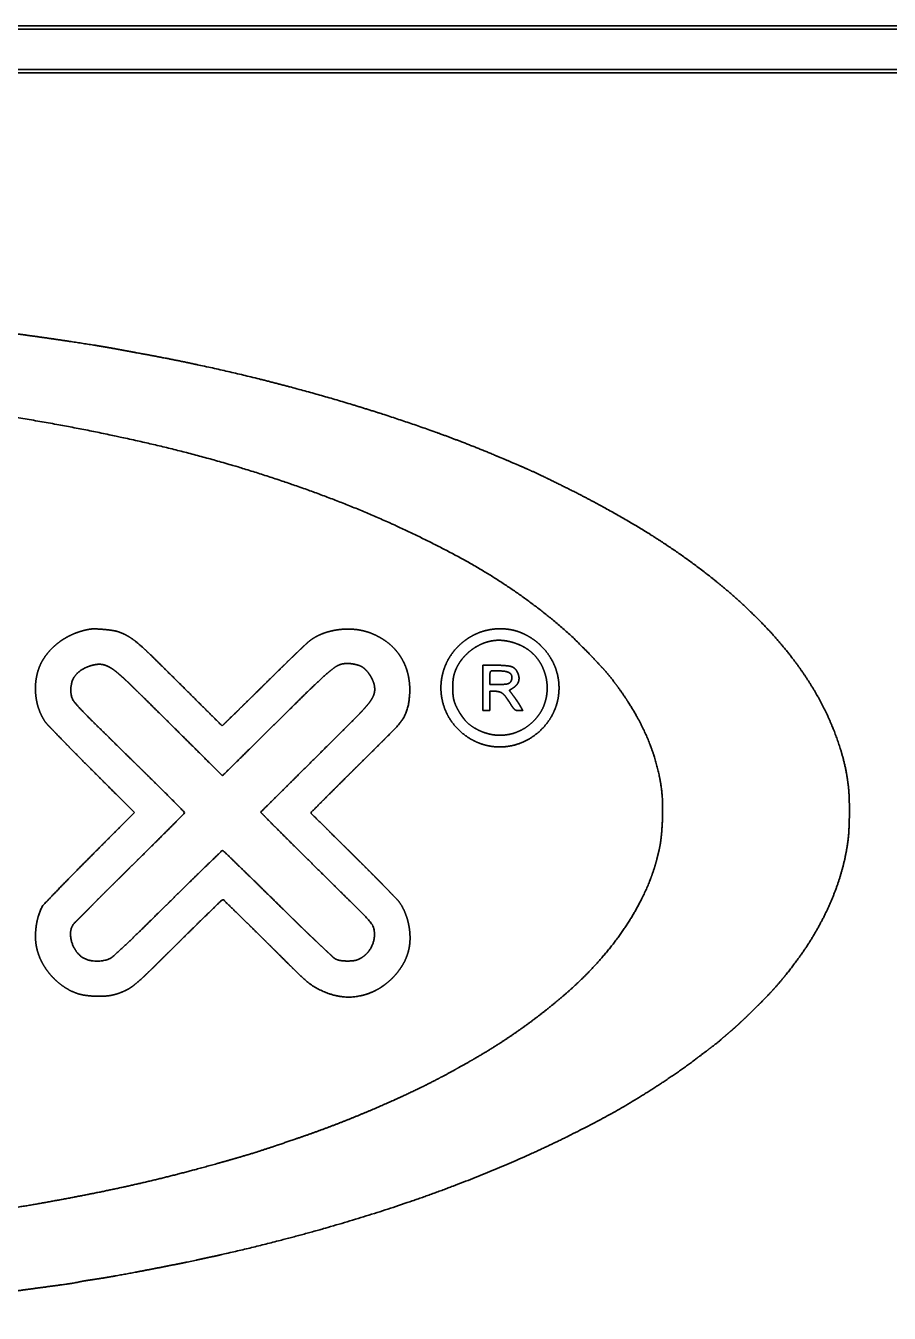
# Model space of a CAD drawing. Extents: x 6327 to 10269, y -393 to 3204.
# Drawn here: x 8829.9 to 8894.1, y 1992.8 to 2088.5 of the extents above; entities that cross this region are included whole.
import ezdxf

# ---------------------------------------------------------------- set-up
doc = ezdxf.new("R2010")
doc.units = 0
doc.header["$LTSCALE"] = 5
doc.layers.add('1', color=7, linetype='CONTINUOUS', true_color=0xffffff)

msp = doc.modelspace()

# ---------------------------------------------------------------- linework, layer by layer
at = {"layer": '1', "color": 7, "linetype": 'Continuous', "lineweight": 35}
for p, q in [((8567.073, 2088.526), (9039.073, 2088.526)), ((8431.073, 2088.276), (9175.073, 2088.276)), ((8567.073, 2085.276), (9039.073, 2085.276)), ((9036.573, 2085.026), (8569.573, 2085.026))]:
    msp.add_line(p, q, dxfattribs=at)
for points, weights, knots in [([(8812.09, 2067.1), (8813.298, 2067.045), (8814.506, 2066.981), (8816.755, 2066.85), (8817.796, 2066.779), (8819.892, 2066.615), (8820.947, 2066.523), (8823.256, 2066.299), (8824.51, 2066.17), (8826.642, 2065.939), (8827.52, 2065.834), (8829.443, 2065.582), (8830.489, 2065.439), (8832.553, 2065.141), (8833.572, 2064.988), (8835.375, 2064.705), (8836.158, 2064.57), (8837.07, 2064.401), (8837.201, 2064.376), (8837.481, 2064.325), (8837.63, 2064.297), (8837.922, 2064.243), (8838.066, 2064.217), (8838.322, 2064.17), (8838.435, 2064.149), (8840.891, 2063.701), (8843.221, 2063.214), (8847.878, 2062.115), (8850.203, 2061.504), (8854.743, 2060.19), (8856.955, 2059.487), (8861.164, 2058.03), (8863.154, 2057.267), (8865.623, 2056.224), (8866.128, 2056.009), (8866.954, 2055.653), (8867.275, 2055.511), (8867.912, 2055.219), (8868.228, 2055.07), (8869.03, 2054.68), (8869.516, 2054.441), (8871.833, 2053.295), (8873.626, 2052.317), (8876.967, 2050.317), (8878.503, 2049.283), (8881.327, 2047.154), (8882.61, 2046.061), (8884.945, 2043.823), (8885.978, 2042.67), (8887.479, 2040.713), (8887.994, 2039.954), (8888.923, 2038.397), (8889.333, 2037.6), (8890.036, 2035.996), (8890.326, 2035.193), (8890.784, 2033.611), (8890.942, 2032.834), (8891.072, 2031.736), (8891.096, 2031.425), (8891.119, 2030.709), (8891.123, 2030.305), (8891.117, 2029.499), (8891.105, 2029.098), (8891.071, 2028.396), (8891.043, 2028.096), (8890.871, 2026.885), (8890.665, 2025.987), (8890.385, 2025.109), (8890.094, 2024.195), (8889.735, 2023.305), (8888.864, 2021.533), (8888.354, 2020.656), (8887.176, 2018.922), (8886.517, 2018.062), (8885.573, 2016.968), (8885.329, 2016.7), (8884.748, 2016.095), (8884.413, 2015.756), (8883.736, 2015.086), (8883.394, 2014.755), (8882.783, 2014.18), (8882.513, 2013.938), (8882.154, 2013.635), (8882.072, 2013.565), (8881.918, 2013.434), (8881.847, 2013.373), (8881.714, 2013.259), (8881.653, 2013.206), (8881.58, 2013.143), (8881.569, 2013.132), (8881.513, 2013.068), (8881.463, 2013.021), (8881.408, 2012.979), (8881.035, 2012.695), (8880.662, 2012.411), (8879.939, 2011.864), (8879.59, 2011.601), (8879.028, 2011.18), (8878.813, 2011.025), (8876.436, 2009.357), (8874.181, 2007.988), (8869.225, 2005.414), (8866.548, 2004.183), (8860.832, 2001.876), (8857.798, 2000.803), (8851.422, 1998.86), (8848.09, 1997.972), (8843.895, 1997.014), (8843.059, 1996.831), (8841.264, 1996.458), (8840.305, 1996.266), (8838.438, 1995.903), (8837.53, 1995.733), (8835.97, 1995.451), (8835.317, 1995.345), (8834.59, 1995.239), (8834.516, 1995.228), (8834.371, 1995.206), (8834.3, 1995.194), (8834.167, 1995.172), (8834.106, 1995.161), (8834.011, 1995.144), (8833.977, 1995.137), (8833.646, 1995.059), (8833.345, 1995.004), (8832.007, 1994.819), (8830.97, 1994.679), (8828.911, 1994.405), (8827.887, 1994.272), (8826.173, 1994.058), (8825.482, 1993.98), (8824.653, 1993.896), (8824.516, 1993.883), (8824.197, 1993.85), (8824.014, 1993.832), (8823.637, 1993.793), (8823.442, 1993.773), (8823.07, 1993.735), (8822.893, 1993.717), (8820.329, 1993.453), (8817.938, 1993.263), (8812.916, 1992.981), (8810.286, 1992.88), (8804.965, 1992.77), (8802.275, 1992.762), (8799.584, 1992.8)], [0.500004854728, 0.499998381757, 0.499998381757, 0.499989231422, 0.499989231422, 0.499989876519, 0.499989876519, 0.499999538068, 0.499999538068, 0.499984776375, 0.499984776375, 0.499997847691, 0.499997847691, 0.499997856334, 0.499997856334, 0.499972719132, 0.499972719132, 0.500004822461, 0.500004822461, 0.500004839728, 0.500004839728, 0.500004839527, 0.500004839527, 0.500004792303, 0.500004792303, 0.499894670239, 0.499894670239, 0.499900903167, 0.499900903167, 0.499894498801, 0.499894498801, 0.499821130516, 0.499821130516, 0.500003089963, 0.500003089963, 0.499982389917, 0.499982389917, 0.499982032487, 0.499982032487, 0.500002986531, 0.500002986531, 0.499740154031, 0.499740154031, 0.499528220771, 0.499528220771, 0.499424204836, 0.499424204836, 0.499040330754, 0.499040330754, 0.499438421617, 0.499438421617, 0.499354067583, 0.499354067583, 0.499290310766, 0.499290310766, 0.498889922905, 0.498889922905, 0.499696225712, 0.499696225712, 0.499937230809, 0.499937230809, 0.499937686548, 0.499937686548, 0.499645413752, 0.499645413752, 0.498836265197, 0.498836265197, 0.500004854728, 0.499088895039, 0.499088895039, 0.499193085116, 0.499193085116, 0.499455027953, 0.499455027953, 0.499881333906, 0.499881333906, 0.499979983638, 0.499979983638, 0.499979983638, 0.499979983638, 0.499881025263, 0.499881025263, 0.500004105655, 0.500004105655, 0.500003188342, 0.500003188342, 0.500004563445, 0.500004563445, 0.499248445103, 0.499248445103, 0.49836691401, 0.49836691401, 0.500004854728, 0.500004659605, 0.500004659605, 0.500002658564, 0.500002658564, 0.499968072944, 0.499968072944, 0.499269239031, 0.499269239031, 0.499625597476, 0.499625597476, 0.499684505973, 0.499684505973, 0.499793123287, 0.499793123287, 0.499988763248, 0.499988763248, 0.49999760793, 0.49999760793, 0.499997726135, 0.499997726135, 0.499954895554, 0.499954895554, 0.500000232922, 0.500000232922, 0.499999481438, 0.499999481438, 0.500000066449, 0.500000066449, 0.499881533411, 0.499881533411, 0.499633908289, 0.499633908289, 0.500004085737, 0.500004085737, 0.500002296259, 0.500002296259, 0.499980138124, 0.499980138124, 0.500004813061, 0.500004813061, 0.500004847095, 0.500004847095, 0.500004847237, 0.500004847237, 0.500004841661, 0.500004841661, 0.499914213559, 0.499914213559, 0.499952761226, 0.499952761226, 0.499954525558, 0.499954525558, 0.500004854728], [0, 0, 0, 0, 0.018468, 0.018468, 0.034396, 0.034396, 0.050568, 0.050568, 0.069816, 0.069816, 0.083313, 0.083313, 0.099426, 0.099426, 0.115152, 0.115152, 0.127286, 0.127286, 0.129319, 0.129319, 0.131629, 0.131629, 0.133856, 0.133856, 0.13561, 0.13561, 0.171948, 0.171948, 0.208633, 0.208633, 0.244049, 0.244049, 0.276563, 0.276563, 0.284925, 0.284925, 0.290277, 0.290277, 0.295607, 0.295607, 0.303872, 0.303872, 0.335002, 0.335002, 0.363195, 0.363195, 0.388823, 0.388823, 0.412331, 0.412331, 0.426239, 0.426239, 0.439812, 0.439812, 0.452723, 0.452723, 0.464689, 0.464689, 0.469397, 0.469397, 0.47549, 0.47549, 0.48154, 0.48154, 0.486081, 0.486081, 0.499928, 0.499928, 0.499928, 0.514319, 0.514319, 0.529514, 0.529514, 0.545708, 0.545708, 0.55113, 0.55113, 0.558254, 0.558254, 0.565376, 0.565376, 0.570793, 0.570793, 0.572403, 0.572403, 0.573812, 0.573812, 0.575017, 0.575017, 0.575252, 0.575252, 0.576277, 0.576277, 0.576277, 0.583257, 0.583257, 0.58976, 0.58976, 0.593707, 0.593707, 0.632898, 0.632898, 0.676635, 0.676635, 0.724371, 0.724371, 0.775497, 0.775497, 0.788182, 0.788182, 0.802681, 0.802681, 0.816384, 0.816384, 0.826185, 0.826185, 0.827286, 0.827286, 0.828358, 0.828358, 0.829279, 0.829279, 0.829792, 0.829792, 0.834319, 0.834319, 0.849809, 0.849809, 0.865091, 0.865091, 0.875393, 0.875393, 0.87743, 0.87743, 0.88015, 0.88015, 0.883047, 0.883047, 0.885687, 0.885687, 0.921207, 0.921207, 0.960168, 0.960168, 1, 1, 1, 1]), ([(8796.554, 2061.297), (8795.142, 2061.24), (8793.73, 2061.167), (8790.95, 2060.993), (8789.581, 2060.891), (8786.882, 2060.657), (8785.552, 2060.526), (8782.927, 2060.233), (8781.632, 2060.071), (8777.221, 2059.461), (8774.116, 2058.934), (8768.124, 2057.729), (8765.241, 2057.039), (8759.72, 2055.501), (8757.084, 2054.654), (8752.076, 2052.827), (8749.714, 2051.83), (8746.061, 2050.073), (8744.739, 2049.382), (8742.252, 2047.976), (8741.093, 2047.254), (8738.921, 2045.767), (8737.911, 2045.004), (8736.021, 2043.433), (8735.148, 2042.622), (8733.591, 2041.003), (8732.907, 2040.2), (8731.689, 2038.583), (8731.166, 2037.765), (8730.709, 2036.908), (8730.28, 2036.106), (8729.919, 2035.271), (8729.629, 2034.408), (8729.349, 2033.576), (8729.147, 2032.722), (8728.976, 2031.507), (8728.945, 2031.159), (8728.918, 2030.406), (8728.917, 2030.002), (8728.941, 2029.198), (8728.967, 2028.797), (8729.039, 2028.059), (8729.091, 2027.723), (8729.296, 2026.744), (8729.475, 2026.109), (8729.928, 2024.836), (8730.198, 2024.2), (8730.821, 2022.939), (8731.174, 2022.317), (8731.958, 2021.101), (8732.387, 2020.508), (8734.171, 2018.297), (8735.671, 2016.815), (8737.329, 2015.511), (8739.236, 2014.01), (8741.248, 2012.655), (8745.772, 2010.072), (8748.272, 2008.85), (8753.771, 2006.587), (8756.747, 2005.513), (8760.419, 2004.365), (8761.075, 2004.172), (8762.575, 2003.758), (8763.417, 2003.533), (8765.15, 2003.084), (8766.041, 2002.862), (8767.745, 2002.45), (8768.559, 2002.263), (8772.886, 2001.315), (8776.425, 2000.687), (8783.752, 1999.69), (8787.533, 1999.305), (8795.211, 1998.787), (8799.105, 1998.654), (8806.881, 1998.646), (8810.759, 1998.773), (8815.706, 1999.101), (8816.781, 1999.185), (8819.043, 1999.387), (8820.23, 1999.504), (8822.562, 1999.753), (8823.707, 1999.886), (8825.792, 2000.145), (8826.731, 2000.277), (8827.822, 2000.447), (8827.976, 2000.471), (8828.289, 2000.519), (8828.448, 2000.544), (8828.75, 2000.59), (8828.892, 2000.612), (8829.13, 2000.648), (8829.225, 2000.663), (8829.401, 2000.689), (8829.483, 2000.702), (8829.658, 2000.729), (8829.751, 2000.744), (8829.936, 2000.774), (8830.027, 2000.789), (8830.19, 2000.816), (8830.263, 2000.828), (8831.8, 2001.096), (8833.262, 2001.368), (8836.026, 2001.916), (8837.327, 2002.196), (8839.896, 2002.794), (8841.164, 2003.111), (8843.792, 2003.816), (8845.152, 2004.2), (8846.8, 2004.69), (8847.092, 2004.781), (8847.891, 2005.046), (8848.399, 2005.215), (8849.43, 2005.564), (8849.953, 2005.742), (8850.861, 2006.056), (8851.246, 2006.193), (8852.465, 2006.637), (8853.296, 2006.956), (8854.959, 2007.627), (8855.792, 2007.979), (8857.411, 2008.693), (8858.196, 2009.055), (8859.671, 2009.764), (8860.358, 2010.115), (8861.532, 2010.748), (8862.025, 2011.019), (8862.926, 2011.524), (8863.333, 2011.759), (8864.104, 2012.217), (8864.467, 2012.44), (8865.186, 2012.897), (8865.543, 2013.13), (8867.38, 2014.374), (8868.8, 2015.468), (8870.15, 2016.648), (8871.339, 2017.687), (8872.43, 2018.829), (8873.413, 2020.065), (8874.292, 2021.169), (8875.054, 2022.357), (8875.689, 2023.618), (8876.28, 2024.788), (8876.715, 2026.024), (8877.054, 2027.614), (8877.103, 2027.926), (8877.171, 2028.64), (8877.199, 2029.042), (8877.231, 2029.849), (8877.236, 2030.254), (8877.224, 2030.987), (8877.201, 2031.314), (8877.075, 2032.352), (8876.933, 2033.055), (8876.536, 2034.454), (8876.284, 2035.147), (8875.665, 2036.531), (8875.3, 2037.219), (8874.445, 2038.598), (8873.964, 2039.289), (8873.235, 2040.225), (8873.013, 2040.487), (8872.442, 2041.111), (8872.097, 2041.478), (8871.393, 2042.206), (8871.034, 2042.568), (8870.401, 2043.188), (8870.125, 2043.442), (8867.438, 2045.749), (8864.827, 2047.539), (8862.039, 2049.038), (8858.788, 2050.784), (8855.426, 2052.305), (8848.068, 2055.044), (8844.087, 2056.256), (8835.604, 2058.283), (8831.125, 2059.136), (8826.219, 2059.838), (8825.827, 2059.892), (8825.005, 2060.002), (8824.575, 2060.059), (8823.741, 2060.165), (8823.338, 2060.215), (8822.636, 2060.3), (8822.337, 2060.334), (8821.908, 2060.379), (8821.777, 2060.393), (8821.472, 2060.425), (8821.297, 2060.443), (8820.935, 2060.481), (8820.748, 2060.501), (8820.39, 2060.538), (8820.219, 2060.556), (8819.546, 2060.627), (8819.044, 2060.675), (8817.854, 2060.777), (8817.168, 2060.833), (8815.742, 2060.943), (8815.003, 2060.997), (8813.582, 2061.095), (8812.9, 2061.139), (8811.313, 2061.233), (8810.408, 2061.267), (8807.821, 2061.306), (8806.138, 2061.326), (8802.772, 2061.351), (8801.088, 2061.357), (8798.454, 2061.355), (8797.503, 2061.336), (8796.554, 2061.297)], [0.500015053585, 0.499994982139, 0.499994982139, 0.499991133656, 0.499991133656, 0.499989814174, 0.499989814174, 0.499985934726, 0.499985934726, 0.49985998232, 0.49985998232, 0.499792178492, 0.499792178492, 0.499759872527, 0.499759872527, 0.499610533928, 0.499610533928, 0.499833399569, 0.499833399569, 0.499708136018, 0.499708136018, 0.499654428766, 0.499654428766, 0.499497392663, 0.499497392663, 0.49940965099, 0.49940965099, 0.499020062157, 0.499020062157, 0.500015053585, 0.498865570594, 0.498865570594, 0.500015053585, 0.498587342334, 0.498587342334, 0.49957112869, 0.49957112869, 0.499828816911, 0.499828816911, 0.499827790797, 0.499827790797, 0.499516656832, 0.499516656832, 0.499256250321, 0.499256250321, 0.499440975413, 0.499440975413, 0.499479162028, 0.499479162028, 0.499545435471, 0.499545435471, 0.497903838192, 0.497903838192, 0.500015053585, 0.499104394241, 0.499104394241, 0.499328244641, 0.499328244641, 0.499696040432, 0.499696040432, 0.499968440078, 0.499968440078, 0.500003923171, 0.500003923171, 0.500004263748, 0.500004263748, 0.499996085849, 0.499996085849, 0.49974629606, 0.49974629606, 0.499822731176, 0.499822731176, 0.499831325625, 0.499831325625, 0.499826694664, 0.499826694664, 0.499992812206, 0.499992812206, 0.50000289248, 0.50000289248, 0.500002542627, 0.500002542627, 0.499975332781, 0.499975332781, 0.500015016453, 0.500015016453, 0.500015023053, 0.500015023053, 0.500015023053, 0.500015023053, 0.500014739845, 0.500014739845, 0.500013372375, 0.500013372375, 0.500014319963, 0.500014319963, 0.500014310139, 0.500014310139, 0.500012254578, 0.500012254578, 0.499991941327, 0.499991941327, 0.499970217649, 0.499970217649, 0.499968138593, 0.499968138593, 0.499985705176, 0.499985705176, 0.499976039693, 0.499976039693, 0.500013351135, 0.500013351135, 0.500012964928, 0.500012964928, 0.500002818337, 0.500002818337, 0.499968250367, 0.499968250367, 0.499972505605, 0.499972505605, 0.499969460063, 0.499969460063, 0.499924472733, 0.499924472733, 0.500005370953, 0.500005370953, 0.499986921914, 0.499986921914, 0.499979127585, 0.499979127585, 0.499979156941, 0.499979156941, 0.499382797305, 0.499382797305, 0.500015053585, 0.498661339437, 0.498661339437, 0.500015053585, 0.498263648704, 0.498263648704, 0.500015053585, 0.497268207412, 0.497268207412, 0.499470328466, 0.499470328466, 0.499884539177, 0.499884539177, 0.499884371268, 0.499884371268, 0.499553250721, 0.499553250721, 0.499009188228, 0.499009188228, 0.499157213458, 0.499157213458, 0.499258090394, 0.499258090394, 0.499541361302, 0.499541361302, 0.499749044792, 0.499749044792, 0.499985731709, 0.499985731709, 0.499984552931, 0.499984552931, 0.499832430251, 0.499832430251, 0.498066612837, 0.498066612837, 0.500015053585, 0.499237590814, 0.499237590814, 0.499396580703, 0.499396580703, 0.49965779835, 0.49965779835, 0.500012006144, 0.500012006144, 0.500013306096, 0.500013306096, 0.500013273565, 0.500013273565, 0.500004735863, 0.500004735863, 0.500015053062, 0.500015053062, 0.500015053488, 0.500015053488, 0.500015053488, 0.500015053488, 0.500015053414, 0.500015053414, 0.499998672261, 0.499998672261, 0.500012373498, 0.500012373498, 0.500012429345, 0.500012429345, 0.500010809798, 0.500010809798, 0.499935737658, 0.499935737658, 0.500012455732, 0.500012455732, 0.500012303539, 0.500012303539, 0.499948564768, 0.499948564768, 0.500015053585], [0, 0, 0, 0, 0.012665, 0.012665, 0.024966, 0.024966, 0.036942, 0.036942, 0.048635, 0.048635, 0.076842, 0.076842, 0.103381, 0.103381, 0.128152, 0.128152, 0.151074, 0.151074, 0.164403, 0.164403, 0.176607, 0.176607, 0.187907, 0.187907, 0.198535, 0.198535, 0.207926, 0.207926, 0.216555, 0.216555, 0.216555, 0.224626, 0.224626, 0.224626, 0.23239, 0.23239, 0.235475, 0.235475, 0.239042, 0.239042, 0.242584, 0.242584, 0.245586, 0.245586, 0.251397, 0.251397, 0.257476, 0.257476, 0.263763, 0.263763, 0.270183, 0.270183, 0.288624, 0.288624, 0.288624, 0.309797, 0.309797, 0.334047, 0.334047, 0.361595, 0.361595, 0.367551, 0.367551, 0.375145, 0.375145, 0.383138, 0.383138, 0.390412, 0.390412, 0.42169, 0.42169, 0.454748, 0.454748, 0.488626, 0.488626, 0.522352, 0.522352, 0.531724, 0.531724, 0.542092, 0.542092, 0.55211, 0.55211, 0.560354, 0.560354, 0.561707, 0.561707, 0.563106, 0.563106, 0.564359, 0.564359, 0.565193, 0.565193, 0.56591, 0.56591, 0.566734, 0.566734, 0.567535, 0.567535, 0.568174, 0.568174, 0.581097, 0.581097, 0.592661, 0.592661, 0.604017, 0.604017, 0.616298, 0.616298, 0.618954, 0.618954, 0.62361, 0.62361, 0.62841, 0.62841, 0.631956, 0.631956, 0.639685, 0.639685, 0.647538, 0.647538, 0.65505, 0.65505, 0.661747, 0.661747, 0.666633, 0.666633, 0.670716, 0.670716, 0.674415, 0.674415, 0.678115, 0.678115, 0.693659, 0.693659, 0.693659, 0.707314, 0.707314, 0.707314, 0.719476, 0.719476, 0.719476, 0.730706, 0.730706, 0.733409, 0.733409, 0.736851, 0.736851, 0.74032, 0.74032, 0.743122, 0.743122, 0.749243, 0.749243, 0.755517, 0.755517, 0.762144, 0.762144, 0.769302, 0.769302, 0.772217, 0.772217, 0.776488, 0.776488, 0.780819, 0.780819, 0.784005, 0.784005, 0.810766, 0.810766, 0.810766, 0.84191, 0.84191, 0.87699, 0.87699, 0.915404, 0.915404, 0.918736, 0.918736, 0.922391, 0.922391, 0.925813, 0.925813, 0.928347, 0.928347, 0.929451, 0.929451, 0.930933, 0.930933, 0.932517, 0.932517, 0.933964, 0.933964, 0.938218, 0.938218, 0.944019, 0.944019, 0.95026, 0.95026, 0.95602, 0.95602, 0.963647, 0.963647, 0.977814, 0.977814, 0.991997, 0.991997, 1, 1, 1, 1]), ([(8837.955, 2030.019), (8836.881, 2031.09), (8835.807, 2032.162), (8834.314, 2033.652), (8833.897, 2034.072), (8833.113, 2034.867), (8832.748, 2035.242), (8832.077, 2035.939), (8831.77, 2036.259), (8831.465, 2036.58), (8831.389, 2036.66), (8831.321, 2036.746), (8831.262, 2036.839), (8831.045, 2037.176), (8830.88, 2037.542), (8830.77, 2037.928), (8830.656, 2038.329), (8830.595, 2038.742), (8830.589, 2039.159), (8830.582, 2039.571), (8830.63, 2039.981), (8830.731, 2040.38), (8830.827, 2040.757), (8830.981, 2041.114), (8831.189, 2041.442), (8831.368, 2041.725), (8831.578, 2041.986), (8831.816, 2042.222), (8832.06, 2042.464), (8832.327, 2042.68), (8832.615, 2042.867), (8832.909, 2043.058), (8833.221, 2043.219), (8833.548, 2043.347), (8833.878, 2043.477), (8834.22, 2043.574), (8834.569, 2043.638), (8834.713, 2043.664), (8834.86, 2043.675), (8835.007, 2043.671), (8835.23, 2043.665), (8835.453, 2043.652), (8835.901, 2043.612), (8836.125, 2043.585), (8836.504, 2043.526), (8836.657, 2043.488), (8836.806, 2043.437)], [0.5015534738, 0.5015534738, 0.5015534738, 0.501550736982, 0.501550736982, 0.501547760199, 0.501547760199, 0.501551930784, 0.501551930784, 0.5015534738, 0.500051949039, 0.500051949039, 0.5015534738, 0.497945788602, 0.497945788602, 0.5015534738, 0.498707957616, 0.498707957616, 0.5015534738, 0.498638628536, 0.498638628536, 0.5015534738, 0.49736528456, 0.49736528456, 0.5015534738, 0.499478098475, 0.499478098475, 0.5015534738, 0.499777578441, 0.499777578441, 0.5015534738, 0.499854311289, 0.499854311289, 0.5015534738, 0.49997177074, 0.49997177074, 0.5015534738, 0.499756717366, 0.499756717366, 0.5015534738, 0.501392267385, 0.501392267385, 0.501385789308, 0.501385789308, 0.500211052512, 0.500211052512, 0.5015534738], [0, 0, 0, 0, 0.222369, 0.222369, 0.309174, 0.309174, 0.385917, 0.385917, 0.450922, 0.450922, 0.450922, 0.466979, 0.466979, 0.466979, 0.525181, 0.525181, 0.525181, 0.585346, 0.585346, 0.585346, 0.644477, 0.644477, 0.644477, 0.699735, 0.699735, 0.699735, 0.747176, 0.747176, 0.747176, 0.795679, 0.795679, 0.795679, 0.845023, 0.845023, 0.845023, 0.894797, 0.894797, 0.894797, 0.915324, 0.915324, 0.915324, 0.946545, 0.946545, 0.978046, 0.978046, 1, 1, 1, 1]), ([(8844.474, 2036.457), (8844.82, 2036.794), (8845.166, 2037.131), (8845.691, 2037.643), (8845.87, 2037.818), (8846.317, 2038.257), (8846.585, 2038.521), (8847.154, 2039.08), (8847.454, 2039.376), (8848.044, 2039.958), (8848.334, 2040.244), (8848.896, 2040.8), (8849.169, 2041.067), (8849.691, 2041.575), (8849.939, 2041.814), (8850.399, 2042.251), (8850.609, 2042.45), (8850.889, 2042.712), (8850.961, 2042.772), (8851.037, 2042.827), (8851.33, 2043.039), (8851.649, 2043.209), (8851.989, 2043.334), (8852.353, 2043.468), (8852.731, 2043.561), (8853.116, 2043.612), (8853.507, 2043.664), (8853.902, 2043.673), (8854.295, 2043.638), (8854.672, 2043.606), (8855.042, 2043.527), (8855.399, 2043.402), (8855.872, 2043.238), (8856.314, 2043.004), (8856.716, 2042.705), (8857.102, 2042.418), (8857.433, 2042.069), (8857.7, 2041.669), (8857.967, 2041.267), (8858.162, 2040.826), (8858.279, 2040.358), (8858.401, 2039.868), (8858.449, 2039.366), (8858.421, 2038.862), (8858.41, 2038.656), (8858.389, 2038.451), (8858.335, 2038.072), (8858.298, 2037.899), (8858.205, 2037.575), (8858.148, 2037.425), (8858.08, 2037.28), (8858.014, 2037.138), (8857.936, 2037.002), (8857.767, 2036.757), (8857.68, 2036.646), (8857.471, 2036.405), (8857.351, 2036.275), (8856.997, 2035.912), (8856.765, 2035.678), (8855.706, 2034.627), (8854.881, 2033.808), (8853.674, 2032.611), (8853.294, 2032.233), (8852.593, 2031.534), (8852.273, 2031.213), (8851.666, 2030.602), (8851.379, 2030.313), (8851.092, 2030.024), (8851.083, 2030.016), (8851.079, 2030.005), (8851.079, 2029.993), (8851.079, 2029.981), (8851.083, 2029.97), (8851.092, 2029.962), (8851.4, 2029.654), (8851.708, 2029.346), (8852.358, 2028.697), (8852.701, 2028.355), (8853.452, 2027.611), (8853.86, 2027.209), (8854.683, 2026.397), (8855.097, 2025.985), (8855.875, 2025.205), (8856.238, 2024.835), (8856.904, 2024.149), (8857.207, 2023.834), (8857.51, 2023.517), (8857.591, 2023.433), (8857.663, 2023.34), (8857.726, 2023.241), (8857.881, 2022.998), (8858.011, 2022.741), (8858.113, 2022.472), (8858.221, 2022.191), (8858.303, 2021.901), (8858.359, 2021.605), (8858.415, 2021.311), (8858.444, 2021.013), (8858.447, 2020.714), (8858.45, 2020.433), (8858.422, 2020.153), (8858.365, 2019.878), (8858.288, 2019.508), (8858.157, 2019.154), (8857.975, 2018.823), (8857.78, 2018.469), (8857.543, 2018.141), (8857.269, 2017.844), (8856.989, 2017.541), (8856.675, 2017.273), (8856.331, 2017.045), (8855.999, 2016.824), (8855.641, 2016.648), (8855.263, 2016.521), (8854.975, 2016.425), (8854.68, 2016.357), (8854.38, 2016.319), (8854.09, 2016.282), (8853.798, 2016.277), (8853.507, 2016.304), (8853.204, 2016.333), (8852.905, 2016.393), (8852.614, 2016.483), (8852.291, 2016.584), (8851.976, 2016.709), (8851.672, 2016.858), (8851.488, 2016.947), (8851.313, 2017.051), (8850.962, 2017.298), (8850.787, 2017.438), (8850.345, 2017.837), (8850.076, 2018.091), (8849.132, 2019.024), (8848.453, 2019.698), (8847.367, 2020.779), (8846.959, 2021.183), (8846.204, 2021.928), (8845.856, 2022.269), (8845.196, 2022.911), (8844.884, 2023.213), (8844.573, 2023.515), (8844.558, 2023.53), (8844.539, 2023.537), (8844.518, 2023.537), (8844.498, 2023.537), (8844.478, 2023.53), (8844.464, 2023.515), (8844.144, 2023.205), (8843.824, 2022.895), (8843.146, 2022.237), (8842.789, 2021.889), (8842.013, 2021.125), (8841.594, 2020.71), (8840.406, 2019.53), (8839.632, 2018.767), (8838.563, 2017.721), (8838.257, 2017.449), (8837.938, 2017.191), (8837.729, 2017.022), (8837.501, 2016.88), (8837.258, 2016.766), (8836.992, 2016.641), (8836.716, 2016.541), (8836.432, 2016.467), (8836.22, 2016.411), (8836.004, 2016.377), (8835.785, 2016.363), (8835.52, 2016.346), (8835.255, 2016.344), (8834.728, 2016.367), (8834.466, 2016.393), (8834.206, 2016.434), (8833.997, 2016.466), (8833.793, 2016.52), (8833.595, 2016.595), (8833.252, 2016.724), (8832.928, 2016.896), (8832.629, 2017.108), (8832.318, 2017.328), (8832.033, 2017.581), (8831.779, 2017.865), (8831.524, 2018.149), (8831.304, 2018.46), (8831.119, 2018.794), (8830.941, 2019.115), (8830.805, 2019.456), (8830.714, 2019.812), (8830.649, 2020.061), (8830.611, 2020.316), (8830.599, 2020.572), (8830.586, 2020.853), (8830.595, 2021.135), (8830.627, 2021.414), (8830.658, 2021.695), (8830.712, 2021.973), (8830.787, 2022.246), (8830.856, 2022.498), (8830.95, 2022.742), (8831.068, 2022.976), (8831.102, 2023.042), (8831.144, 2023.103), (8831.196, 2023.157), (8831.515, 2023.492), (8831.834, 2023.825), (8832.526, 2024.545), (8832.899, 2024.93), (8833.708, 2025.753), (8834.142, 2026.192), (8835.704, 2027.76), (8836.83, 2028.889), (8837.955, 2030.019)], [0.5015534738, 0.5015534738, 0.5015534738, 0.501552933326, 0.501552933326, 0.501553421745, 0.501553421745, 0.501553421745, 0.501553421745, 0.501553411182, 0.501553411182, 0.50155077473, 0.50155077473, 0.501548445889, 0.501548445889, 0.501551314312, 0.501551314312, 0.500890702449, 0.500890702449, 0.5015534738, 0.498392464323, 0.498392464323, 0.5015534738, 0.499513397934, 0.499513397934, 0.5015534738, 0.499572674928, 0.499572674928, 0.5015534738, 0.498984782892, 0.498984782892, 0.5015534738, 0.497686251294, 0.497686251294, 0.5015534738, 0.496608147881, 0.496608147881, 0.5015534738, 0.496648332344, 0.496648332344, 0.5015534738, 0.49782287544, 0.49782287544, 0.5015534738, 0.501234968424, 0.501234968424, 0.500746116492, 0.500746116492, 0.500527754522, 0.500527754522, 0.5015534738, 0.500405268292, 0.500405268292, 0.50101911015, 0.50101911015, 0.501419017126, 0.501419017126, 0.501543468677, 0.501543468677, 0.501553455594, 0.501553455594, 0.501553142363, 0.501553142363, 0.501552570842, 0.501552570842, 0.501553469835, 0.501553469835, 0.5015534738, 0.476332916546, 0.476332916546, 0.5015534738, 0.476094347682, 0.476094347682, 0.5015534738, 0.501553470708, 0.501553470708, 0.501552676355, 0.501552676355, 0.50155318073, 0.50155318073, 0.501549846424, 0.501549846424, 0.501546111662, 0.501546111662, 0.501551180101, 0.501551180101, 0.5015534738, 0.499959041606, 0.499959041606, 0.5015534738, 0.499833495616, 0.499833495616, 0.5015534738, 0.500248428889, 0.500248428889, 0.5015534738, 0.500229272268, 0.500229272268, 0.5015534738, 0.499632727539, 0.499632727539, 0.5015534738, 0.497830103452, 0.497830103452, 0.5015534738, 0.499099044074, 0.499099044074, 0.5015534738, 0.499192271246, 0.499192271246, 0.5015534738, 0.498666633617, 0.498666633617, 0.5015534738, 0.499929033877, 0.499929033877, 0.5015534738, 0.499529616977, 0.499529616977, 0.5015534738, 0.49973170536, 0.49973170536, 0.5015534738, 0.500594421339, 0.500594421339, 0.5015534738, 0.500480130129, 0.500480130129, 0.500954031804, 0.500954031804, 0.501466697811, 0.501466697811, 0.501552866447, 0.501552866447, 0.501552572395, 0.501552572395, 0.501551059665, 0.501551059665, 0.501553445421, 0.501553445421, 0.5015534738, 0.477062513667, 0.477062513667, 0.5015534738, 0.477109204251, 0.477109204251, 0.5015534738, 0.50155344811, 0.50155344811, 0.501551182577, 0.501551182577, 0.501552618378, 0.501552618378, 0.501551074888, 0.501551074888, 0.501170871449, 0.501170871449, 0.5015534738, 0.49914891297, 0.49914891297, 0.5015534738, 0.500147165203, 0.500147165203, 0.5015534738, 0.500011126764, 0.500011126764, 0.5015534738, 0.50106295969, 0.50106295969, 0.501061475064, 0.501061475064, 0.5015534738, 0.499747107007, 0.499747107007, 0.5015534738, 0.498872752925, 0.498872752925, 0.5015534738, 0.499431940743, 0.499431940743, 0.5015534738, 0.499434638971, 0.499434638971, 0.5015534738, 0.498894844983, 0.498894844983, 0.5015534738, 0.49976995029, 0.49976995029, 0.5015534738, 0.500514963551, 0.500514963551, 0.5015534738, 0.500524040698, 0.500524040698, 0.5015534738, 0.499906693019, 0.499906693019, 0.5015534738, 0.497937891513, 0.497937891513, 0.5015534738, 0.501552853634, 0.501552853634, 0.501548398101, 0.501548398101, 0.501551302278, 0.501551302278, 0.5015534738, 0.5015534738, 0.5015534738], [0, 0, 0, 0, 0.01854, 0.01854, 0.028146, 0.028146, 0.042599, 0.042599, 0.058758, 0.058758, 0.074409, 0.074409, 0.089092, 0.089092, 0.102324, 0.102324, 0.113433, 0.113433, 0.117036, 0.117036, 0.117036, 0.130813, 0.130813, 0.130813, 0.145559, 0.145559, 0.145559, 0.160473, 0.160473, 0.160473, 0.17469, 0.17469, 0.17469, 0.193365, 0.193365, 0.193365, 0.211131, 0.211131, 0.211131, 0.228778, 0.228778, 0.228778, 0.247092, 0.247092, 0.247092, 0.254579, 0.254579, 0.260976, 0.260976, 0.266763, 0.266763, 0.266763, 0.27243, 0.27243, 0.277498, 0.277498, 0.283897, 0.283897, 0.295757, 0.295757, 0.337629, 0.337629, 0.356952, 0.356952, 0.373281, 0.373281, 0.38796, 0.38796, 0.38796, 0.38836, 0.38836, 0.38836, 0.38874, 0.38874, 0.38874, 0.402878, 0.402878, 0.418594, 0.418594, 0.437195, 0.437195, 0.456142, 0.456142, 0.472971, 0.472971, 0.487177, 0.487177, 0.487177, 0.490978, 0.490978, 0.490978, 0.500263, 0.500263, 0.500263, 0.509957, 0.509957, 0.509957, 0.519549, 0.519549, 0.519549, 0.528534, 0.528534, 0.528534, 0.540519, 0.540519, 0.540519, 0.55329, 0.55329, 0.55329, 0.566247, 0.566247, 0.566247, 0.578711, 0.578711, 0.578711, 0.588143, 0.588143, 0.588143, 0.597202, 0.597202, 0.597202, 0.606613, 0.606613, 0.606613, 0.617062, 0.617062, 0.617062, 0.623338, 0.623338, 0.630245, 0.630245, 0.641616, 0.641616, 0.671032, 0.671032, 0.688685, 0.688685, 0.703643, 0.703643, 0.716987, 0.716987, 0.716987, 0.717589, 0.717589, 0.717589, 0.718161, 0.718161, 0.718161, 0.73055, 0.73055, 0.74443, 0.74443, 0.760814, 0.760814, 0.791016, 0.791016, 0.802398, 0.802398, 0.802398, 0.809831, 0.809831, 0.809831, 0.817932, 0.817932, 0.817932, 0.823949, 0.823949, 0.823949, 0.831234, 0.831234, 0.838449, 0.838449, 0.838449, 0.844224, 0.844224, 0.844224, 0.854195, 0.854195, 0.854195, 0.864513, 0.864513, 0.864513, 0.874794, 0.874794, 0.874794, 0.884645, 0.884645, 0.884645, 0.891519, 0.891519, 0.891519, 0.899022, 0.899022, 0.899022, 0.90655, 0.90655, 0.90655, 0.913492, 0.913492, 0.913492, 0.915449, 0.915449, 0.915449, 0.92762, 0.92762, 0.941733, 0.941733, 0.958007, 0.958007, 1, 1, 1, 1]), ([(8836.806, 2043.437), (8837.065, 2043.348), (8837.312, 2043.23), (8837.545, 2043.086), (8837.803, 2042.926), (8838.046, 2042.746), (8838.656, 2042.212), (8839.027, 2041.868), (8840.344, 2040.567), (8841.299, 2039.62), (8842.992, 2037.933), (8843.733, 2037.195), (8844.474, 2036.457)], [0.5015534738, 0.4994821754, 0.4994821754, 0.5015534738, 0.500430829202, 0.500430829202, 0.501403282146, 0.501403282146, 0.50155253791, 0.50155253791, 0.5015534738, 0.5015534738, 0.5015534738], [0, 0, 0, 0, 0.07903, 0.07903, 0.07903, 0.166314, 0.166314, 0.312068, 0.312068, 0.699105, 0.699105, 1, 1, 1, 1]), ([(8865.12, 2034.891), (8864.546, 2034.892), (8863.984, 2035.006), (8863.456, 2035.231), (8862.92, 2035.46), (8862.436, 2035.786), (8862.024, 2036.199), (8861.617, 2036.606), (8861.297, 2037.084), (8861.076, 2037.616), (8860.856, 2038.147), (8860.743, 2038.71), (8860.743, 2039.285), (8860.743, 2039.86), (8860.855, 2040.423), (8861.075, 2040.954), (8861.295, 2041.485), (8861.614, 2041.962), (8862.021, 2042.368), (8862.28, 2042.627), (8862.568, 2042.853), (8862.88, 2043.044), (8863.186, 2043.232), (8863.513, 2043.38), (8863.856, 2043.487), (8864.198, 2043.593), (8864.55, 2043.656), (8864.908, 2043.675), (8865.27, 2043.694), (8865.633, 2043.669), (8865.99, 2043.602)], [0.500919047064, 0.494191855232, 0.494191855232, 0.500919047064, 0.494823361918, 0.494823361918, 0.500919047064, 0.494531165901, 0.494531165901, 0.500919047064, 0.49448873371, 0.49448873371, 0.500919047064, 0.49447632658, 0.49447632658, 0.500919047064, 0.494479817259, 0.494479817259, 0.500919047064, 0.498624510219, 0.498624510219, 0.500919047064, 0.498347263548, 0.498347263548, 0.500919047064, 0.498331251187, 0.498331251187, 0.500919047064, 0.498546281695, 0.498546281695, 0.500919047064], [0, 0, 0, 0, 0.122369, 0.122369, 0.122369, 0.245181, 0.245181, 0.245181, 0.364862, 0.364862, 0.364862, 0.48288, 0.48288, 0.48288, 0.599296, 0.599296, 0.599296, 0.714225, 0.714225, 0.714225, 0.787068, 0.787068, 0.787068, 0.858191, 0.858191, 0.858191, 0.928758, 0.928758, 0.928758, 1, 1, 1, 1]), ([(8865.99, 2043.602), (8866.19, 2043.564), (8866.387, 2043.51), (8866.578, 2043.438), (8866.781, 2043.362), (8866.978, 2043.272), (8867.363, 2043.061), (8867.549, 2042.941), (8867.904, 2042.677), (8868.07, 2042.533), (8868.225, 2042.377), (8868.637, 2041.966), (8868.962, 2041.483), (8869.189, 2040.948), (8869.413, 2040.419), (8869.527, 2039.856), (8869.527, 2039.281), (8869.527, 2038.708), (8869.413, 2038.146), (8869.188, 2037.618), (8868.962, 2037.084), (8868.637, 2036.604), (8868.225, 2036.195), (8867.81, 2035.783), (8867.325, 2035.458), (8866.787, 2035.229), (8866.258, 2035.005), (8865.695, 2034.891), (8865.12, 2034.891)], [0.500919047064, 0.499693650978, 0.499693650978, 0.500919047064, 0.500059512545, 0.500059512545, 0.50009912636, 0.50009912636, 0.50005361976, 0.50005361976, 0.500919047064, 0.49475280331, 0.49475280331, 0.500919047064, 0.494245491415, 0.494245491415, 0.500919047064, 0.494219951236, 0.494219951236, 0.500919047064, 0.494656623601, 0.494656623601, 0.500919047064, 0.494892148794, 0.494892148794, 0.500919047064, 0.494210724096, 0.494210724096, 0.500919047064], [0, 0, 0, 0, 0.049074, 0.049074, 0.049074, 0.101032, 0.101032, 0.154213, 0.154213, 0.206828, 0.206828, 0.206828, 0.344254, 0.344254, 0.344254, 0.478135, 0.478135, 0.478135, 0.610036, 0.610036, 0.610036, 0.741709, 0.741709, 0.741709, 0.872838, 0.872838, 0.872838, 1, 1, 1, 1]), ([(8864.541, 2042.781), (8864.233, 2042.727), (8863.936, 2042.631), (8863.655, 2042.495), (8863.365, 2042.355), (8863.094, 2042.179), (8862.847, 2041.971), (8862.601, 2041.764), (8862.383, 2041.527), (8862.197, 2041.266), (8862.018, 2041.015), (8861.877, 2040.741), (8861.776, 2040.449), (8861.717, 2040.28), (8861.676, 2040.105), (8861.655, 2039.926), (8861.629, 2039.71), (8861.617, 2039.494), (8861.618, 2039.062), (8861.632, 2038.849), (8861.659, 2038.636), (8861.68, 2038.467), (8861.722, 2038.302), (8861.783, 2038.142), (8861.842, 2037.99), (8861.91, 2037.841), (8862.07, 2037.543), (8862.16, 2037.394), (8862.35, 2037.114), (8862.45, 2036.983), (8862.556, 2036.858), (8862.642, 2036.756), (8862.738, 2036.663), (8862.842, 2036.58), (8863.241, 2036.265), (8863.692, 2036.033), (8864.181, 2035.893), (8864.657, 2035.757), (8865.151, 2035.725), (8865.64, 2035.796), (8866.128, 2035.868), (8866.59, 2036.041), (8867.005, 2036.308), (8867.428, 2036.581), (8867.789, 2036.932), (8868.073, 2037.348), (8868.295, 2037.674), (8868.455, 2038.036), (8868.546, 2038.421), (8868.64, 2038.818), (8868.668, 2039.226), (8868.627, 2039.632), (8868.587, 2040.04), (8868.48, 2040.436), (8868.31, 2040.809), (8868.143, 2041.173), (8867.915, 2041.502), (8867.632, 2041.784), (8867.439, 2041.977), (8867.223, 2042.144), (8866.986, 2042.281), (8866.734, 2042.427), (8866.467, 2042.545), (8866.189, 2042.635), (8865.913, 2042.724), (8865.629, 2042.783), (8865.34, 2042.812), (8865.073, 2042.838), (8864.805, 2042.828), (8864.541, 2042.781)], [0.502402423245, 0.499199192252, 0.499199192252, 0.502402423245, 0.499790522404, 0.499790522404, 0.502402423245, 0.499765011601, 0.499765011601, 0.502402423245, 0.499000985759, 0.499000985759, 0.502402423245, 0.500470625469, 0.500470625469, 0.502402423245, 0.5017770385, 0.5017770385, 0.501773927919, 0.501773927919, 0.502402423245, 0.499953838057, 0.499953838057, 0.502402423245, 0.50175431246, 0.50175431246, 0.501954304186, 0.501954304186, 0.501924969813, 0.501924969813, 0.502402423245, 0.500756099112, 0.500756099112, 0.502402423245, 0.496006340459, 0.496006340459, 0.502402423245, 0.494900120996, 0.494900120996, 0.502402423245, 0.494819755025, 0.494819755025, 0.502402423245, 0.495741782025, 0.495741782025, 0.502402423245, 0.496793433445, 0.496793433445, 0.502402423245, 0.497812350394, 0.497812350394, 0.502402423245, 0.497861067644, 0.497861067644, 0.502402423245, 0.497086669949, 0.497086669949, 0.502402423245, 0.499562068025, 0.499562068025, 0.502402423245, 0.500508052322, 0.500508052322, 0.502402423245, 0.50048706667, 0.50048706667, 0.502402423245, 0.499315860935, 0.499315860935, 0.502402423245], [0, 0, 0, 0, 0.045199, 0.045199, 0.045199, 0.091695, 0.091695, 0.091695, 0.137733, 0.137733, 0.137733, 0.181591, 0.181591, 0.181591, 0.207065, 0.207065, 0.207065, 0.2378, 0.2378, 0.268096, 0.268096, 0.268096, 0.292079, 0.292079, 0.292079, 0.315088, 0.315088, 0.339532, 0.339532, 0.362578, 0.362578, 0.362578, 0.381234, 0.381234, 0.381234, 0.451325, 0.451325, 0.451325, 0.518624, 0.518624, 0.518624, 0.584653, 0.584653, 0.584653, 0.651175, 0.651175, 0.651175, 0.702826, 0.702826, 0.702826, 0.755697, 0.755697, 0.755697, 0.808327, 0.808327, 0.808327, 0.859086, 0.859086, 0.859086, 0.893553, 0.893553, 0.893553, 0.93026, 0.93026, 0.93026, 0.966607, 0.966607, 0.966607, 1, 1, 1, 1]), ([(8844.498, 2032.749), (8843.181, 2034.057), (8841.863, 2035.365), (8839.579, 2037.634), (8838.609, 2038.591), (8837.289, 2039.885), (8836.928, 2040.209), (8836.553, 2040.516), (8836.345, 2040.687), (8836.115, 2040.826), (8835.868, 2040.932), (8835.663, 2041.021), (8835.442, 2041.056), (8835.219, 2041.037), (8835.14, 2041.03), (8835.061, 2041.019), (8834.898, 2040.985), (8834.813, 2040.964), (8834.643, 2040.915), (8834.559, 2040.887), (8834.397, 2040.825), (8834.32, 2040.791), (8834.245, 2040.753), (8834.058, 2040.66), (8833.885, 2040.541), (8833.731, 2040.399), (8833.591, 2040.269), (8833.477, 2040.116), (8833.393, 2039.945), (8833.307, 2039.769), (8833.254, 2039.58), (8833.236, 2039.385), (8833.215, 2039.163), (8833.221, 2038.941), (8833.254, 2038.72), (8833.277, 2038.571), (8833.336, 2038.431), (8833.427, 2038.311), (8833.582, 2038.107), (8833.748, 2037.912), (8834.274, 2037.361), (8834.63, 2037), (8836.281, 2035.375), (8837.573, 2034.105), (8839.226, 2032.483), (8839.586, 2032.128), (8840.249, 2031.471), (8840.552, 2031.168), (8841.123, 2030.593), (8841.392, 2030.322), (8841.66, 2030.051), (8841.674, 2030.038), (8841.681, 2030.02), (8841.681, 2030.001), (8841.681, 2029.981), (8841.674, 2029.964), (8841.66, 2029.95), (8841.268, 2029.556), (8840.875, 2029.162), (8840.045, 2028.329), (8839.607, 2027.891), (8838.646, 2026.937), (8838.125, 2026.422), (8837.077, 2025.388), (8836.552, 2024.869), (8835.577, 2023.898), (8835.126, 2023.446), (8834.288, 2022.599), (8833.898, 2022.205), (8833.509, 2021.811), (8833.456, 2021.757), (8833.409, 2021.697), (8833.37, 2021.632), (8833.255, 2021.445), (8833.196, 2021.233), (8833.196, 2021.014), (8833.196, 2020.758), (8833.24, 2020.507), (8833.326, 2020.267), (8833.415, 2020.018), (8833.544, 2019.787), (8833.71, 2019.581), (8833.86, 2019.394), (8834.048, 2019.244), (8834.264, 2019.139), (8834.392, 2019.077), (8834.527, 2019.033), (8834.667, 2019.009), (8834.83, 2018.98), (8834.995, 2018.965), (8835.161, 2018.965), (8835.328, 2018.964), (8835.495, 2018.978), (8835.66, 2019.007), (8835.805, 2019.032), (8835.945, 2019.075), (8836.079, 2019.136), (8836.179, 2019.181), (8836.271, 2019.24), (8836.353, 2019.312), (8836.559, 2019.492), (8836.763, 2019.675), (8837.248, 2020.122), (8837.528, 2020.387), (8838.205, 2021.044), (8838.604, 2021.434), (8839.927, 2022.742), (8840.855, 2023.657), (8842.299, 2025.08), (8842.817, 2025.585), (8843.704, 2026.443), (8844.071, 2026.797), (8844.438, 2027.151), (8844.463, 2027.175), (8844.497, 2027.185), (8844.531, 2027.177), (8844.55, 2027.172), (8844.567, 2027.163), (8844.581, 2027.149), (8844.976, 2026.766), (8845.371, 2026.382), (8846.206, 2025.571), (8846.646, 2025.142), (8847.602, 2024.205), (8848.12, 2023.698), (8849.219, 2022.615), (8849.804, 2022.043), (8850.826, 2021.049), (8851.264, 2020.629), (8852.049, 2019.888), (8852.394, 2019.564), (8852.739, 2019.242), (8852.808, 2019.178), (8852.886, 2019.128), (8852.973, 2019.092), (8853.082, 2019.046), (8853.196, 2019.016), (8853.313, 2019.001), (8853.467, 2018.981), (8853.623, 2018.971), (8853.934, 2018.969), (8854.089, 2018.977), (8854.243, 2018.994), (8854.357, 2019.006), (8854.468, 2019.035), (8854.574, 2019.08), (8854.793, 2019.171), (8854.991, 2019.301), (8855.163, 2019.464), (8855.337, 2019.63), (8855.48, 2019.823), (8855.587, 2020.038), (8855.694, 2020.253), (8855.762, 2020.483), (8855.789, 2020.721), (8855.815, 2020.956), (8855.799, 2021.192), (8855.74, 2021.422), (8855.714, 2021.522), (8855.671, 2021.617), (8855.612, 2021.703), (8855.529, 2021.824), (8855.439, 2021.939), (8855.18, 2022.231), (8855.012, 2022.408), (8854.475, 2022.943), (8854.11, 2023.304), (8853.24, 2024.158), (8852.738, 2024.653), (8851.612, 2025.767), (8850.988, 2026.385), (8849.773, 2027.592), (8849.182, 2028.18), (8848.294, 2029.065), (8847.999, 2029.363), (8847.582, 2029.788), (8847.459, 2029.913), (8847.337, 2030.038)], [0.506200636161, 0.506200636161, 0.506200636161, 0.506199002057, 0.506199002057, 0.50586311695, 0.50586311695, 0.506200636161, 0.502882863709, 0.502882863709, 0.506200636161, 0.496016012646, 0.496016012646, 0.506200636161, 0.505665011883, 0.505665011883, 0.505907017041, 0.505907017041, 0.505914925744, 0.505914925744, 0.505793069938, 0.505793069938, 0.506200636161, 0.502883427356, 0.502883427356, 0.506200636161, 0.500349096089, 0.500349096089, 0.506200636161, 0.500763959581, 0.500763959581, 0.506200636161, 0.503717768587, 0.503717768587, 0.506200636161, 0.495651189789, 0.495651189789, 0.506200636161, 0.505676533792, 0.505676533792, 0.506158088562, 0.506158088562, 0.506200563105, 0.506200563105, 0.506199595033, 0.506199595033, 0.506197849353, 0.506197849353, 0.506200599519, 0.506200599519, 0.506200636161, 0.480810452282, 0.480810452282, 0.506200636161, 0.48066641339, 0.48066641339, 0.506200636161, 0.506200627694, 0.506200627694, 0.506199303826, 0.506199303826, 0.506200143921, 0.506200143921, 0.506199704331, 0.506199704331, 0.506198405427, 0.506198405427, 0.506200437157, 0.506200437157, 0.506200636161, 0.503966530833, 0.503966530833, 0.506200636161, 0.493579143196, 0.493579143196, 0.506200636161, 0.501233224194, 0.501233224194, 0.506200636161, 0.501590890541, 0.501590890541, 0.506200636161, 0.497889360241, 0.497889360241, 0.506200636161, 0.503003238885, 0.503003238885, 0.506200636161, 0.504930813164, 0.504930813164, 0.506200636161, 0.504946296505, 0.504946296505, 0.506200636161, 0.503455774195, 0.503455774195, 0.506200636161, 0.502602864828, 0.502602864828, 0.506200636161, 0.506172086292, 0.506172086292, 0.506171760552, 0.506171760552, 0.506197213246, 0.506197213246, 0.506200507858, 0.506200507858, 0.506197276786, 0.506197276786, 0.506200436423, 0.506200436423, 0.506200636161, 0.465187840287, 0.465187840287, 0.506200636161, 0.49393472949, 0.49393472949, 0.506200636161, 0.506200631622, 0.506200631622, 0.506199921513, 0.506199921513, 0.506200370824, 0.506200370824, 0.506199099284, 0.506199099284, 0.506191879405, 0.506191879405, 0.506198521666, 0.506198521666, 0.506200636161, 0.500922600059, 0.500922600059, 0.506200636161, 0.50313381439, 0.50313381439, 0.506200636161, 0.505609364663, 0.505609364663, 0.505612035012, 0.505612035012, 0.506200636161, 0.502751014753, 0.502751014753, 0.506200636161, 0.500659101136, 0.500659101136, 0.506200636161, 0.501067896458, 0.501067896458, 0.506200636161, 0.501057766894, 0.501057766894, 0.506200636161, 0.500607883383, 0.500607883383, 0.506200636161, 0.501128468929, 0.501128468929, 0.506200636161, 0.505512794587, 0.505512794587, 0.506050887588, 0.506050887588, 0.506197963364, 0.506197963364, 0.506199936711, 0.506199936711, 0.506200445855, 0.506200445855, 0.506200506087, 0.506200506087, 0.506195142505, 0.506195142505, 0.506200636161, 0.506200636161, 0.506200636161], [0, 0, 0, 0, 0.082122, 0.082122, 0.142424, 0.142424, 0.163857, 0.163857, 0.163857, 0.175662, 0.175662, 0.175662, 0.185296, 0.185296, 0.185296, 0.1887, 0.1887, 0.192461, 0.192461, 0.196289, 0.196289, 0.199894, 0.199894, 0.199894, 0.208821, 0.208821, 0.208821, 0.216865, 0.216865, 0.216865, 0.225027, 0.225027, 0.225027, 0.234266, 0.234266, 0.234266, 0.240409, 0.240409, 0.240409, 0.2508, 0.2508, 0.271325, 0.271325, 0.344791, 0.344791, 0.365288, 0.365288, 0.382661, 0.382661, 0.398141, 0.398141, 0.398141, 0.398878, 0.398878, 0.398878, 0.399583, 0.399583, 0.399583, 0.419925, 0.419925, 0.442609, 0.442609, 0.46943, 0.46943, 0.496451, 0.496451, 0.519786, 0.519786, 0.540053, 0.540053, 0.540053, 0.542811, 0.542811, 0.542811, 0.550614, 0.550614, 0.550614, 0.559589, 0.559589, 0.559589, 0.568797, 0.568797, 0.568797, 0.577031, 0.577031, 0.577031, 0.581873, 0.581873, 0.581873, 0.587503, 0.587503, 0.587503, 0.593175, 0.593175, 0.593175, 0.598129, 0.598129, 0.598129, 0.601784, 0.601784, 0.601784, 0.610952, 0.610952, 0.623854, 0.623854, 0.642514, 0.642514, 0.686115, 0.686115, 0.710338, 0.710338, 0.727398, 0.727398, 0.727398, 0.728475, 0.728475, 0.728475, 0.729057, 0.729057, 0.729057, 0.745581, 0.745581, 0.763997, 0.763997, 0.785748, 0.785748, 0.810289, 0.810289, 0.828513, 0.828513, 0.842688, 0.842688, 0.842688, 0.845466, 0.845466, 0.845466, 0.848948, 0.848948, 0.848948, 0.853544, 0.853544, 0.858109, 0.858109, 0.858109, 0.861468, 0.861468, 0.861468, 0.868327, 0.868327, 0.868327, 0.875201, 0.875201, 0.875201, 0.882, 0.882, 0.882, 0.888634, 0.888634, 0.888634, 0.891522, 0.891522, 0.891522, 0.895576, 0.895576, 0.902329, 0.902329, 0.916567, 0.916567, 0.936092, 0.936092, 0.960431, 0.960431, 0.983518, 0.983518, 0.995143, 0.995143, 1, 1, 1, 1]), ([(8853.439, 2041.069), (8853.224, 2041.027), (8853.023, 2040.939), (8852.847, 2040.808), (8852.558, 2040.595), (8852.282, 2040.367), (8851.511, 2039.658), (8851.012, 2039.183), (8848.953, 2037.153), (8847.386, 2035.605), (8845.379, 2033.621), (8844.938, 2033.185), (8844.498, 2032.749)], [0.506200636161, 0.49793312128, 0.49793312128, 0.506200636161, 0.505706015297, 0.505706015297, 0.50615102305, 0.50615102305, 0.506200498269, 0.506200498269, 0.506200636161, 0.506200636161, 0.506200636161], [0, 0, 0, 0, 0.05368, 0.05368, 0.05368, 0.141397, 0.141397, 0.309848, 0.309848, 0.848419, 0.848419, 1, 1, 1, 1]), ([(8847.337, 2030.038), (8848.718, 2031.409), (8850.099, 2032.781), (8852.441, 2035.107), (8853.401, 2036.063), (8854.676, 2037.341), (8854.983, 2037.671), (8855.278, 2038.012), (8855.437, 2038.197), (8855.574, 2038.399), (8855.685, 2038.617), (8855.774, 2038.79), (8855.82, 2038.979), (8855.82, 2039.174), (8855.82, 2039.358), (8855.788, 2039.539), (8855.725, 2039.711), (8855.653, 2039.906), (8855.559, 2040.092), (8855.443, 2040.265), (8855.33, 2040.432), (8855.198, 2040.585), (8855.048, 2040.72), (8854.924, 2040.832), (8854.778, 2040.915), (8854.619, 2040.964), (8854.513, 2040.996), (8854.406, 2041.023), (8854.196, 2041.066), (8854.094, 2041.081), (8853.895, 2041.099), (8853.799, 2041.102), (8853.614, 2041.095), (8853.526, 2041.085), (8853.439, 2041.069)], [0.506200636161, 0.506200636161, 0.506200636161, 0.50619984746, 0.50619984746, 0.5059823196, 0.5059823196, 0.506200636161, 0.50380125199, 0.50380125199, 0.506200636161, 0.496764946105, 0.496764946105, 0.506200636161, 0.500996667518, 0.500996667518, 0.506200636161, 0.503778462978, 0.503778462978, 0.506200636161, 0.503668431712, 0.503668431712, 0.506200636161, 0.498170516141, 0.498170516141, 0.506200636161, 0.50582677745, 0.50582677745, 0.505652981018, 0.505652981018, 0.505564413051, 0.505564413051, 0.505147349388, 0.505147349388, 0.506200636161], [0, 0, 0, 0, 0.368089, 0.368089, 0.624354, 0.624354, 0.709532, 0.709532, 0.709532, 0.755487, 0.755487, 0.755487, 0.791472, 0.791472, 0.791472, 0.825018, 0.825018, 0.825018, 0.862874, 0.862874, 0.862874, 0.899428, 0.899428, 0.899428, 0.929185, 0.929185, 0.929185, 0.948837, 0.948837, 0.967258, 0.967258, 0.984332, 0.984332, 1, 1, 1, 1]), ([(8863.864, 2040.979), (8864.167, 2040.977), (8864.47, 2040.976), (8864.897, 2040.973), (8865.021, 2040.97), (8865.264, 2040.959), (8865.384, 2040.951), (8865.606, 2040.932), (8865.708, 2040.921), (8865.81, 2040.908), (8865.868, 2040.9), (8865.925, 2040.887), (8865.98, 2040.868)], [0.501117935613, 0.501117935613, 0.501117935613, 0.501052904882, 0.501052904882, 0.501041504217, 0.501041504217, 0.50104775841, 0.50104775841, 0.501117935613, 0.49944625204, 0.49944625204, 0.501117935613], [0, 0, 0, 0, 0.42858, 0.42858, 0.602946, 0.602946, 0.772653, 0.772653, 0.917923, 0.917923, 0.917923, 1, 1, 1, 1]), ([(8864.372, 2039.539), (8864.581, 2039.539), (8864.79, 2039.539), (8865.16, 2039.539), (8865.32, 2039.543), (8865.481, 2039.55), (8865.566, 2039.554), (8865.65, 2039.568), (8865.732, 2039.593), (8865.789, 2039.61), (8865.839, 2039.641), (8865.881, 2039.683), (8865.925, 2039.727), (8865.959, 2039.78), (8865.981, 2039.838), (8866.006, 2039.904), (8866.021, 2039.974), (8866.025, 2040.045), (8866.028, 2040.107), (8866.017, 2040.168), (8865.992, 2040.225), (8865.967, 2040.281), (8865.93, 2040.329), (8865.882, 2040.367), (8865.829, 2040.41), (8865.769, 2040.443), (8865.705, 2040.465), (8865.615, 2040.497), (8865.523, 2040.517), (8865.428, 2040.526), (8865.284, 2040.54), (8865.139, 2040.549), (8864.848, 2040.557), (8864.703, 2040.557), (8864.558, 2040.554), (8864.508, 2040.553), (8864.463, 2040.534), (8864.428, 2040.499)], [0.51238250108, 0.51238250108, 0.51238250108, 0.512299515797, 0.512299515797, 0.51238250108, 0.509686984692, 0.509686984692, 0.51238250108, 0.502024390803, 0.502024390803, 0.51238250108, 0.504942575324, 0.504942575324, 0.51238250108, 0.508257504192, 0.508257504192, 0.51238250108, 0.503120503395, 0.503120503395, 0.51238250108, 0.502598183227, 0.502598183227, 0.51238250108, 0.507432033616, 0.507432033616, 0.51238250108, 0.509948463859, 0.509948463859, 0.51238250108, 0.512171714162, 0.512171714162, 0.512291942855, 0.512291942855, 0.51238250108, 0.487658674711, 0.487658674711, 0.51238250108], [0, 0, 0, 0, 0.173453, 0.173453, 0.306323, 0.306323, 0.306323, 0.376739, 0.376739, 0.376739, 0.424573, 0.424573, 0.424573, 0.47426, 0.47426, 0.47426, 0.530196, 0.530196, 0.530196, 0.578372, 0.578372, 0.578372, 0.624796, 0.624796, 0.624796, 0.676108, 0.676108, 0.676108, 0.747221, 0.747221, 0.747221, 0.856044, 0.856044, 0.964754, 0.964754, 0.964754, 1, 1, 1, 1]), ([(8864.428, 2040.499), (8864.416, 2040.487), (8864.408, 2040.472), (8864.406, 2040.456), (8864.399, 2040.413), (8864.393, 2040.37), (8864.382, 2040.274), (8864.378, 2040.221), (8864.373, 2040.109), (8864.372, 2040.05), (8864.372, 2039.84), (8864.372, 2039.69), (8864.372, 2039.539)], [0.51238250108, 0.49587249964, 0.49587249964, 0.51238250108, 0.512274108795, 0.512274108795, 0.512206404922, 0.512206404922, 0.512290426674, 0.512290426674, 0.51238250108, 0.51238250108, 0.51238250108], [0, 0, 0, 0, 0.052038, 0.052038, 0.052038, 0.186698, 0.186698, 0.35085, 0.35085, 0.533768, 0.533768, 1, 1, 1, 1]), ([(8865.98, 2040.868), (8866.031, 2040.851), (8866.08, 2040.829), (8866.126, 2040.803), (8866.169, 2040.778), (8866.209, 2040.749), (8866.245, 2040.715), (8866.283, 2040.679), (8866.317, 2040.639), (8866.346, 2040.596), (8866.38, 2040.546), (8866.41, 2040.493), (8866.437, 2040.439), (8866.488, 2040.333), (8866.524, 2040.221), (8866.543, 2040.105), (8866.56, 2040.002), (8866.554, 2039.898), (8866.528, 2039.797), (8866.501, 2039.697), (8866.455, 2039.605), (8866.389, 2039.525), (8866.317, 2039.436), (8866.232, 2039.36), (8866.136, 2039.298), (8866.033, 2039.231), (8865.93, 2039.165), (8865.827, 2039.098)], [0.501117935613, 0.499627354796, 0.499627354796, 0.501117935613, 0.498772822032, 0.498772822032, 0.501117935613, 0.49906240327, 0.49906240327, 0.501117935613, 0.500301610412, 0.500301610412, 0.501117935613, 0.497530595334, 0.497530595334, 0.501117935613, 0.493831282171, 0.493831282171, 0.501117935613, 0.493562199594, 0.493562199594, 0.501117935613, 0.497025075005, 0.497025075005, 0.501117935613, 0.501117935613, 0.501117935613, 0.501117935613], [0, 0, 0, 0, 0.070925, 0.070925, 0.070925, 0.136425, 0.136425, 0.136425, 0.204897, 0.204897, 0.204897, 0.284638, 0.284638, 0.284638, 0.437632, 0.437632, 0.437632, 0.57198, 0.57198, 0.57198, 0.702695, 0.702695, 0.702695, 0.845892, 0.845892, 0.845892, 1, 1, 1, 1]), ([(8866.838, 2037.592), (8866.737, 2037.592), (8866.636, 2037.592), (8866.535, 2037.592), (8866.474, 2037.592), (8866.414, 2037.598), (8866.355, 2037.611), (8866.309, 2037.62), (8866.268, 2037.64), (8866.232, 2037.669), (8866.186, 2037.705), (8866.147, 2037.747), (8866.114, 2037.795), (8866.049, 2037.888), (8865.986, 2037.983), (8865.814, 2038.256), (8865.698, 2038.429), (8865.578, 2038.6), (8865.508, 2038.697), (8865.427, 2038.785), (8865.335, 2038.861), (8865.264, 2038.92), (8865.182, 2038.963), (8865.093, 2038.988), (8864.991, 2039.017), (8864.885, 2039.031), (8864.779, 2039.031), (8864.643, 2039.031), (8864.507, 2039.031), (8864.372, 2039.031)], [0.501117935613, 0.501117935613, 0.501117935613, 0.501117935613, 0.499343856749, 0.499343856749, 0.501117935613, 0.492014994736, 0.492014994736, 0.501117935613, 0.497627268935, 0.497627268935, 0.501117935613, 0.501031751663, 0.501031751663, 0.500993721219, 0.500993721219, 0.501117935613, 0.498272204783, 0.498272204783, 0.501117935613, 0.493771036012, 0.493771036012, 0.501117935613, 0.498011005083, 0.498011005083, 0.501117935613, 0.501117935613, 0.501117935613, 0.501117935613], [0, 0, 0, 0, 0.100091, 0.100091, 0.100091, 0.160012, 0.160012, 0.160012, 0.204818, 0.204818, 0.204818, 0.260587, 0.260587, 0.260587, 0.370051, 0.370051, 0.571212, 0.571212, 0.571212, 0.685603, 0.685603, 0.685603, 0.772846, 0.772846, 0.772846, 0.872636, 0.872636, 0.872636, 1, 1, 1, 1]), ([(8865.827, 2039.098), (8865.933, 2038.958), (8866.04, 2038.817), (8866.192, 2038.616), (8866.237, 2038.554), (8866.331, 2038.422), (8866.379, 2038.352), (8866.471, 2038.215), (8866.514, 2038.148), (8866.59, 2038.029), (8866.621, 2037.977), (8866.713, 2037.813), (8866.776, 2037.703), (8866.838, 2037.592)], [0.501117935613, 0.501117935613, 0.501117935613, 0.501073361658, 0.501073361658, 0.501093536838, 0.501093536838, 0.50109299283, 0.50109299283, 0.500993611904, 0.500993611904, 0.501117935613, 0.501117935613, 0.501117935613], [0, 0, 0, 0, 0.291011, 0.291011, 0.417625, 0.417625, 0.557654, 0.557654, 0.689981, 0.689981, 0.7906, 0.7906, 1, 1, 1, 1])]:
    msp.add_rational_spline(points, weights, degree=3, knots=knots, dxfattribs=at)
for points in [[(8863.864, 2037.592), (8863.864, 2038.157), (8863.864, 2038.721), (8863.864, 2039.85), (8863.864, 2040.414), (8863.864, 2040.979)], [(8864.372, 2039.031), (8864.372, 2038.792), (8864.372, 2038.552), (8864.372, 2038.072), (8864.372, 2037.832), (8864.372, 2037.592)], [(8864.372, 2037.592), (8864.287, 2037.592), (8864.202, 2037.592), (8864.033, 2037.592), (8863.948, 2037.592), (8863.864, 2037.592)]]:
    msp.add_open_spline(points, degree=3, knots=[0, 0, 0, 0, 0.5, 0.5, 1, 1, 1, 1], dxfattribs=at)

doc.saveas('drawing.dxf')
